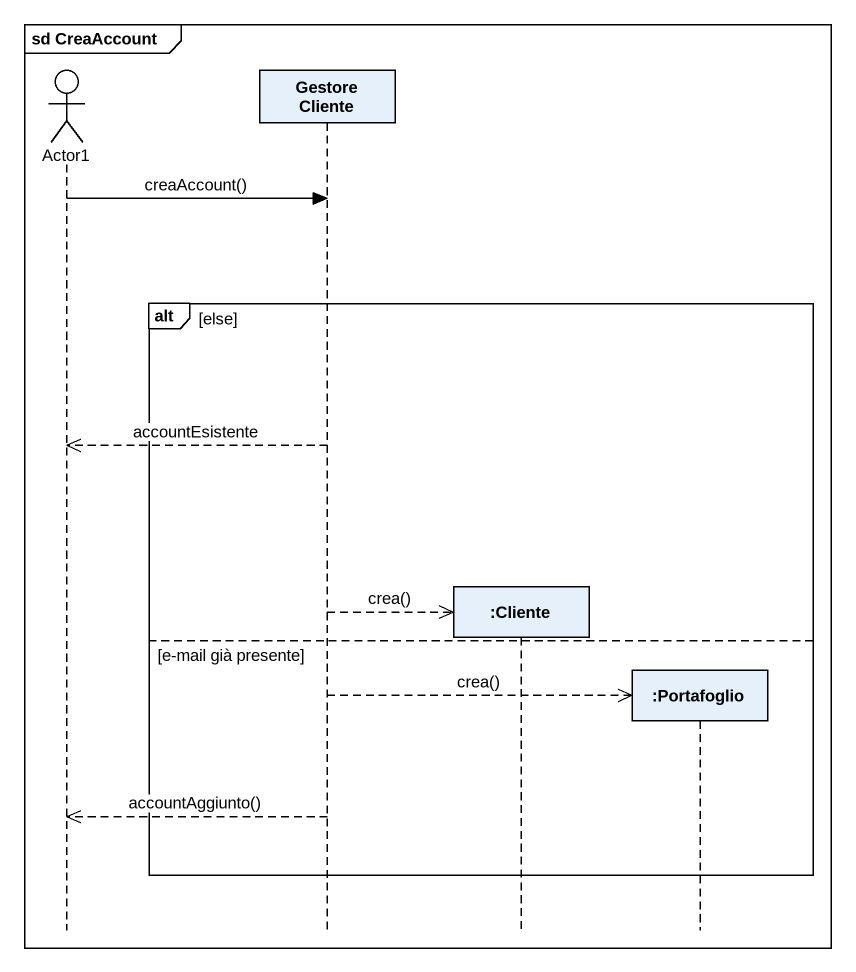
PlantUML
@startuml
mainframe sd CreaAccount
hide footbox
actor Actor1
participant "Gestore Cliente" as Gestore_Cliente
participant ":Cliente" as Cliente
participant ":Portafoglio" as Portafoglio

Actor1 -> Gestore_Cliente : creaAccount()
alt else
  Gestore_Cliente -->> Actor1 : accountEsistente
  Gestore_Cliente -->> Cliente ** : crea()
else e-mail già presente
  Gestore_Cliente -->> Portafoglio ** : crea()
  Gestore_Cliente -->> Actor1 : accountAggiunto()
end
@enduml
